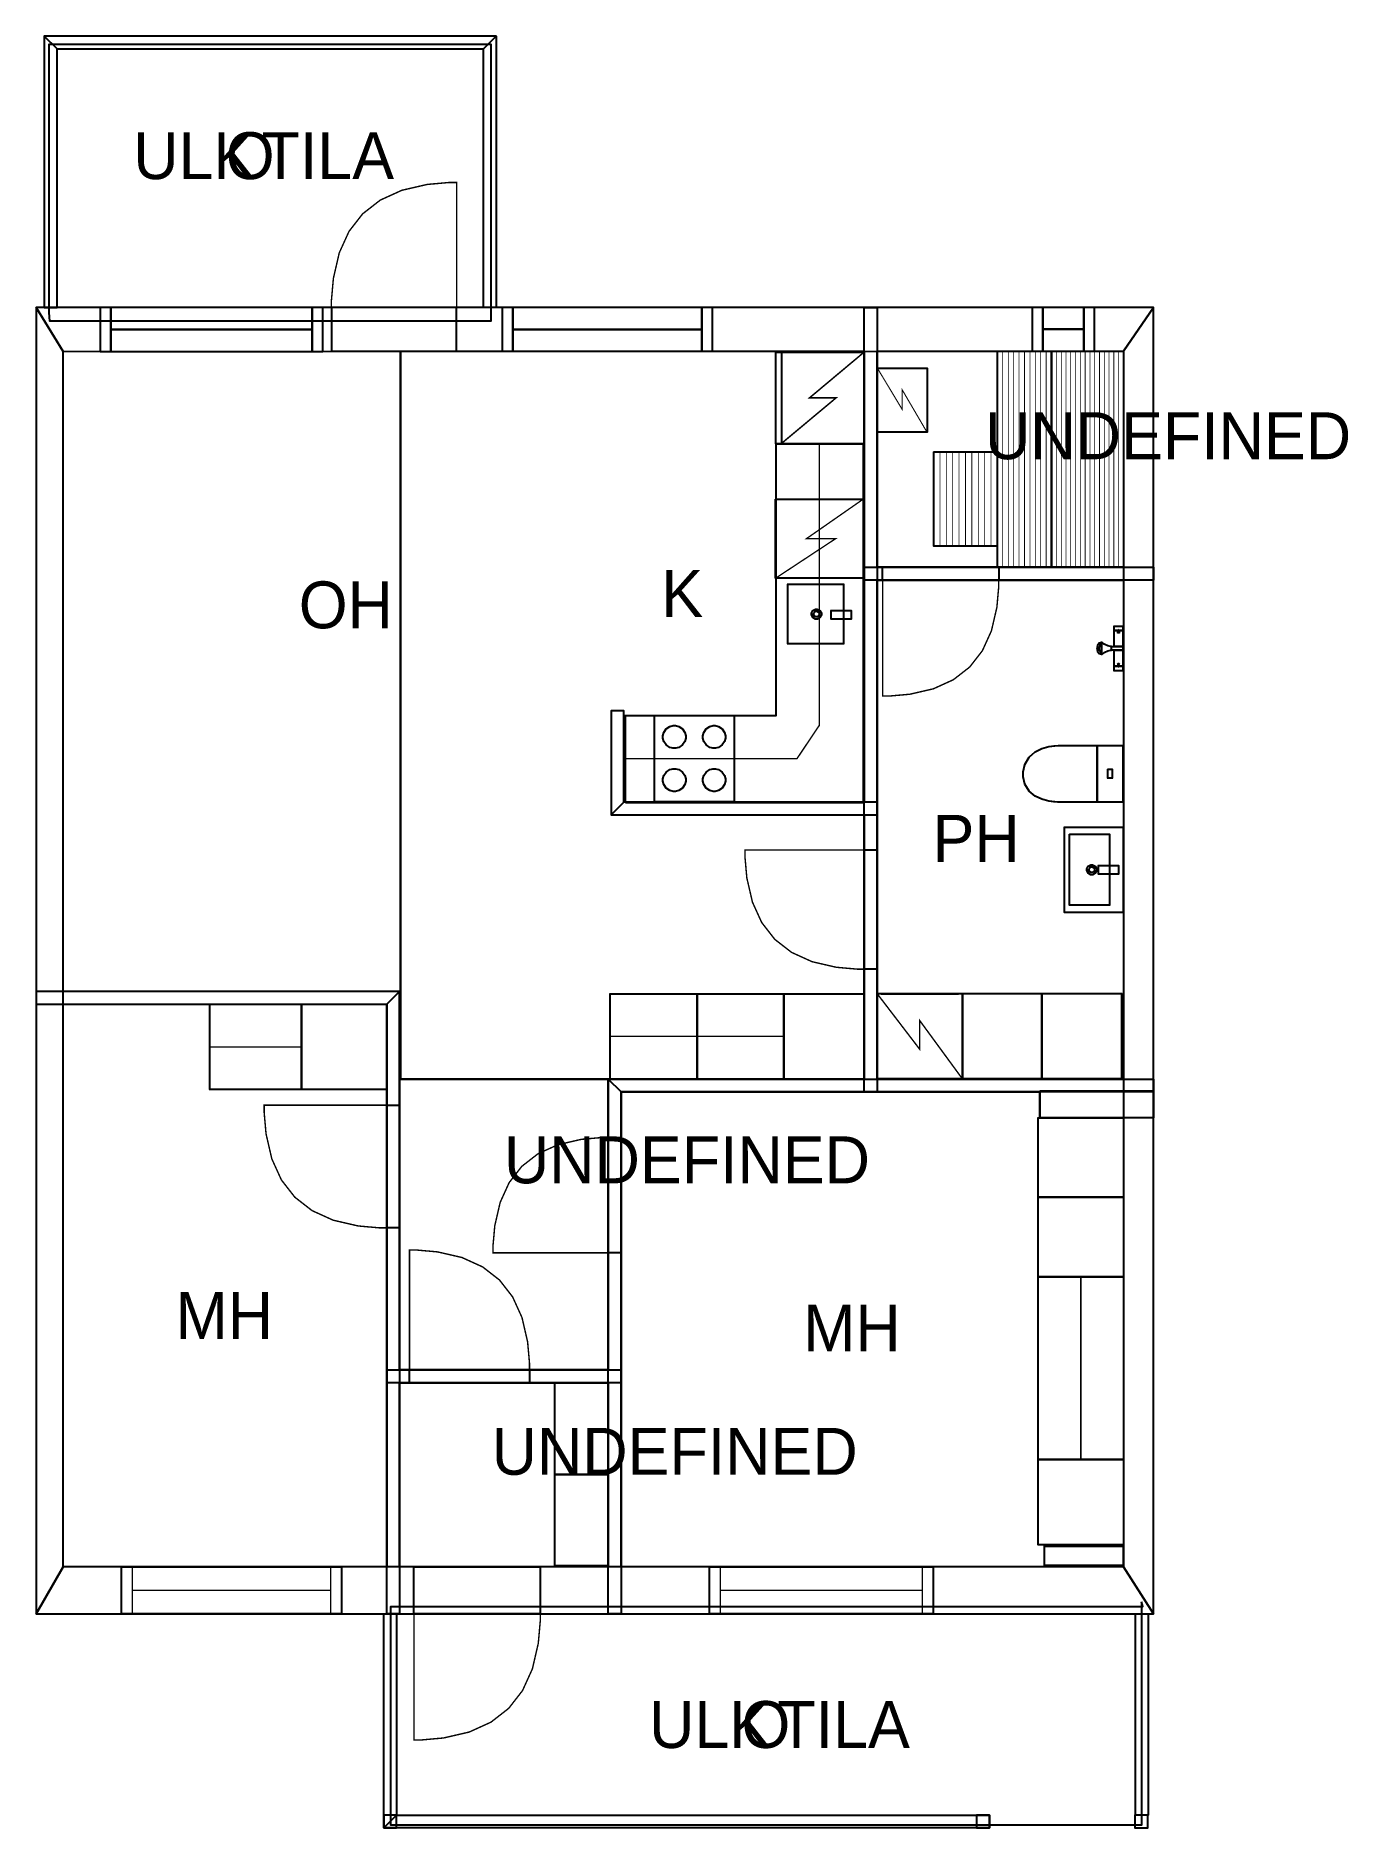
# Model space of a CAD drawing. Extents: x 1 to 10.6, y 0 to 13.1.
import ezdxf

# ---------------------------------------------------------------- set-up
doc = ezdxf.new("R2010")
doc.units = 0
doc.layers.get('0').update_dxf_attribs({"linetype": 'CONTINUOUS'})

msp = doc.modelspace()

# ---------------------------------------------------------------- linework, layer by layer
at = {"color": 0}
for points, const_width in [([(1.16477, 11.1445), (1.16477, 13.0404), (1.07102, 13.1341), (1.07102, 11.1445), (1.16477, 11.1445)], 0.00208), ([(4.38157, 13.1341), (4.38157, 11.1453), (4.28782, 11.1453), (4.28782, 13.0404), (4.38157, 13.1341)], 0.00208), ([(1.16477, 13.0404), (4.28782, 13.0404), (4.38157, 13.1341), (1.07102, 13.1341), (1.16477, 13.0404)], 0.00208), ([(1.10688, 11.108), (1.10688, 13.0763), (4.34179, 13.0763), (4.34179, 11.0448), (1.1123, 11.0448), (1.10688, 11.108)], 0.00208), ([(3.17449, 11.145), (3.17443, 11.1987), (3.18875, 11.3599), (3.23167, 11.5461), (3.30322, 11.7037), (3.40349, 11.8326), (3.53239, 11.9329), (3.68994, 12.0046), (3.87614, 12.0476), (4.03728, 12.062), (4.09104, 12.062), (4.09125, 11.1452), (3.17449, 11.145)], 0.01042), ([(9.19612, 11.1464), (1.01085, 11.1445), (1.20877, 10.824), (8.97737, 10.8259), (9.19612, 11.1464)], 0.00208), ([(1.01085, 11.1445), (1.01085, 1.57297), (1.20877, 1.91672), (1.20877, 10.824), (1.01085, 11.1445)], 0.00208), ([(3.11199, 11.145), (1.47982, 11.1446), (1.47982, 10.8241), (3.11199, 10.8244), (3.11199, 11.145)], 0.01042), ([(3.11199, 11.145), (1.47982, 11.1446), (1.47982, 10.8241), (3.11199, 10.8244), (3.11199, 11.145)], 0.01042), ([(4.09125, 11.1453), (3.17449, 11.145), (3.17449, 10.8245), (4.09136, 10.8248), (4.09125, 11.1453)], 0.01042), ([(4.09125, 11.1453), (3.17449, 11.145), (3.17449, 10.8245), (4.09136, 10.8248), (4.09125, 11.1453)], 0.01042), ([(5.96647, 11.1457), (4.42458, 11.1453), (4.42469, 10.8248), (5.96658, 10.8252), (5.96647, 11.1457)], 0.01042), ([(5.96647, 11.1457), (4.42458, 11.1453), (4.42469, 10.8248), (5.96658, 10.8252), (5.96647, 11.1457)], 0.01042), ([(7.07781, 11.1459), (7.17156, 11.1459), (7.17156, 5.39757), (7.07781, 5.39757), (7.07781, 11.1459)], 0.00208), ([(8.7654, 11.1463), (8.30707, 11.1462), (8.30718, 10.8257), (8.76551, 10.8258), (8.7654, 11.1463)], 0.01042), ([(8.7654, 11.1463), (8.30707, 11.1462), (8.30718, 10.8257), (8.76551, 10.8258), (8.7654, 11.1463)], 0.01042), ([(9.19612, 1.57297), (9.19612, 11.1464), (8.97737, 10.8259), (8.97737, 1.91672), (9.19612, 1.57297)], 0.00208), ([(6.42919, 10.8191), (6.42919, 10.1473), (7.07747, 10.1473), (7.07747, 10.8191), (6.42919, 10.8191)], 0.0112), ([(6.42919, 10.8191), (6.42919, 10.1473), (6.47239, 10.1473), (6.47239, 10.8191), (6.42919, 10.8191)], 0.0112), ([(8.05333, 10.8257), (8.05333, 9.2411), (8.45019, 9.2411), (8.45019, 10.8257), (8.05333, 10.8257)], 0.01042), ([(8.45085, 10.8258), (8.45085, 9.24121), (8.97667, 9.24121), (8.97667, 10.8258), (8.45085, 10.8258)], 0.01042), ([(7.17356, 10.702), (7.17356, 10.2309), (7.53814, 10.2309), (7.53814, 10.702), (7.17356, 10.702)], 0.00785), ([(5.32215, 7.84), (6.5855, 7.84), (6.74946, 8.08458), (6.74946, 10.1472), (7.07747, 10.1473), (7.07747, 7.52175), (5.31646, 7.52072), (5.32215, 7.84)], 0.01042), ([(5.3285, 7.53088), (5.3285, 8.15657), (6.43164, 8.15657), (6.43164, 10.1473), (7.07081, 10.1473), (7.07081, 7.5165), (5.33317, 7.5165), (5.3285, 7.53088)], 0.01042), ([(7.58649, 10.087), (7.58649, 9.39714), (8.05274, 9.39714), (8.05274, 10.087), (7.58649, 10.087)], 0.01042), ([(6.42888, 9.74089), (6.42888, 9.162), (7.06993, 9.162), (7.06993, 9.74089), (6.42888, 9.74089)], 0.00965), ([(7.07781, 9.24203), (9.19612, 9.24203), (9.19612, 9.14828), (7.07781, 9.14828), (7.07781, 9.24203)], 0.00208), ([(7.21272, 9.24203), (8.06293, 9.24203), (8.06293, 9.14828), (7.21272, 9.14828), (7.21272, 9.24203)], 0.01042), ([(7.21272, 9.24203), (8.06293, 9.24203), (8.06293, 9.14828), (7.21272, 9.14828), (7.21272, 9.24203)], 0.01042), ([(6.51704, 9.11811), (6.51704, 8.67979), (6.92671, 8.67979), (6.92671, 9.11811), (6.51704, 9.11811)], 0.01042), ([(8.06293, 9.14828), (8.06293, 9.09847), (8.04964, 8.94906), (8.00976, 8.77636), (7.94336, 8.63026), (7.85037, 8.51074), (7.73085, 8.41775), (7.58475, 8.35135), (7.41206, 8.31147), (7.26264, 8.29818), (7.21283, 8.29818), (7.21283, 9.14828), (8.06293, 9.14828)], 0.01042), ([(6.72711, 8.86253), (6.72065, 8.86253), (6.70128, 8.87321), (6.69065, 8.89258), (6.69065, 8.89899), (6.69065, 8.90543), (6.70128, 8.92481), (6.72065, 8.93544), (6.72711, 8.93544), (6.73351, 8.93544), (6.75288, 8.92481), (6.76357, 8.90543), (6.76357, 8.89899), (6.76357, 8.89258), (6.75288, 8.87321), (6.73351, 8.86253), (6.72711, 8.86253)], 0.00833), ([(6.72711, 8.87815), (6.72342, 8.87815), (6.71235, 8.88428), (6.70628, 8.89535), (6.70628, 8.89899), (6.70628, 8.90267), (6.71235, 8.91374), (6.72342, 8.91982), (6.72711, 8.91982), (6.73074, 8.91982), (6.74181, 8.91374), (6.74794, 8.90267), (6.74794, 8.89899), (6.74794, 8.89535), (6.74181, 8.88428), (6.73074, 8.87815), (6.72711, 8.87815)], 0.00833), ([(6.83524, 8.92524), (6.83524, 8.86274), (6.98107, 8.86274), (6.98107, 8.92524), (6.83524, 8.92524)], 0.01042), ([(8.90858, 8.81147), (8.90858, 8.77815), (8.97211, 8.77815), (8.97211, 8.81147), (8.90858, 8.81147)], 0.01042), ([(8.90858, 8.77815), (8.90858, 8.66151), (8.97211, 8.66151), (8.97211, 8.77815), (8.90858, 8.77815)], 0.01042), ([(8.93983, 8.77815), (8.94103, 8.77496), (8.94488, 8.76531), (8.94607, 8.76253), (8.94607, 8.76253), (8.94461, 8.76253), (8.94032, 8.76253), (8.93604, 8.76253), (8.93463, 8.76253), (8.93463, 8.76253), (8.93528, 8.76492), (8.93864, 8.7749), (8.93983, 8.77815)], 0.01042), ([(8.97211, 8.66151), (8.97211, 8.63336), (8.88878, 8.63336), (8.88878, 8.6404), (8.88878, 8.65625), (8.88878, 8.66151), (8.90961, 8.66151), (8.95649, 8.66151), (8.97211, 8.66151)], 0.01042), ([(8.90858, 8.63336), (8.90858, 8.51671), (8.97211, 8.51671), (8.97211, 8.63336), (8.90858, 8.63336)], 0.01042), ([(8.93983, 8.51774), (8.94103, 8.521), (8.94488, 8.53065), (8.94607, 8.53336), (8.94607, 8.53336), (8.94461, 8.53336), (8.94032, 8.53336), (8.93604, 8.53336), (8.93463, 8.53336), (8.93463, 8.53336), (8.93528, 8.53103), (8.93864, 8.52106), (8.93983, 8.51774)], 0.01042), ([(8.90858, 8.51774), (8.90858, 8.48232), (8.97211, 8.48232), (8.97211, 8.51774), (8.90858, 8.51774)], 0.01042), ([(5.22271, 8.1906), (5.22271, 7.42703), (5.31646, 7.52078), (5.31646, 8.1906), (5.22271, 8.1906)], 0.00208), ([(5.54081, 8.15668), (6.12414, 8.15668), (6.12414, 7.52251), (5.54081, 7.52251), (5.54081, 8.15668)], 0.01042), ([(5.60331, 7.99854), (5.60331, 8.00667), (5.60981, 8.03103), (5.62771, 8.05751), (5.65419, 8.07536), (5.6785, 8.08188), (5.68664, 8.08188), (5.69472, 8.08188), (5.71903, 8.07536), (5.74556, 8.05751), (5.7634, 8.03103), (5.76997, 8.00667), (5.76997, 7.99854), (5.76997, 7.99046), (5.7634, 7.96615), (5.74556, 7.93961), (5.71903, 7.92176), (5.69472, 7.91521), (5.68664, 7.91521), (5.6785, 7.91521), (5.65419, 7.92176), (5.62771, 7.93961), (5.60981, 7.96615), (5.60331, 7.99046), (5.60331, 7.99854)], 0.01042), ([(5.89497, 7.99854), (5.89497, 8.00667), (5.90147, 8.03103), (5.91938, 8.05751), (5.94586, 8.07536), (5.97017, 8.08188), (5.97831, 8.08188), (5.98639, 8.08188), (6.01069, 8.07536), (6.03722, 8.05751), (6.05507, 8.03103), (6.06164, 8.00667), (6.06164, 7.99854), (6.06164, 7.99046), (6.05507, 7.96615), (6.03722, 7.93961), (6.01069, 7.92176), (5.98639, 7.91521), (5.97831, 7.91521), (5.97017, 7.91521), (5.94586, 7.92176), (5.91938, 7.93961), (5.90147, 7.96615), (5.89497, 7.99046), (5.89497, 7.99854)], 0.01042), ([(8.51654, 7.52018), (8.51654, 7.52018), (8.50478, 7.52012), (8.47379, 7.52175), (8.42996, 7.52789), (8.37972, 7.54129), (8.32949, 7.56483), (8.28564, 7.60129), (8.25467, 7.65349), (8.24294, 7.70654), (8.24294, 7.72418), (8.24294, 7.74251), (8.25467, 7.79736), (8.28564, 7.8514), (8.32949, 7.88921), (8.37972, 7.91368), (8.42996, 7.92768), (8.47379, 7.93408), (8.50478, 7.93582), (8.51654, 7.93571), (8.51654, 7.93571), (8.78483, 7.93674), (8.78483, 7.52018), (8.51654, 7.52018)], 0.01042), ([(8.78483, 7.93668), (8.78483, 7.52018), (8.97211, 7.52018), (8.97211, 7.93668), (8.78483, 7.93668)], 0.01042), ([(5.60331, 7.68235), (5.60331, 7.69049), (5.60981, 7.71485), (5.62771, 7.74132), (5.65419, 7.75917), (5.6785, 7.76568), (5.68664, 7.76568), (5.69472, 7.76568), (5.71903, 7.75917), (5.74556, 7.74132), (5.7634, 7.71485), (5.76997, 7.69049), (5.76997, 7.68235), (5.76997, 7.67426), (5.7634, 7.64996), (5.74556, 7.62343), (5.71903, 7.60558), (5.69472, 7.59901), (5.68664, 7.59901), (5.6785, 7.59901), (5.65419, 7.60558), (5.62771, 7.62343), (5.60981, 7.64996), (5.60331, 7.67426), (5.60331, 7.68235)], 0.01042), ([(5.89497, 7.68235), (5.89497, 7.69049), (5.90147, 7.71485), (5.91938, 7.74132), (5.94586, 7.75917), (5.97017, 7.76568), (5.97831, 7.76568), (5.98639, 7.76568), (6.01069, 7.75917), (6.03722, 7.74132), (6.05507, 7.71485), (6.06164, 7.69049), (6.06164, 7.68235), (6.06164, 7.67426), (6.05507, 7.64996), (6.03722, 7.62343), (6.01069, 7.60558), (5.98639, 7.59901), (5.97831, 7.59901), (5.97017, 7.59901), (5.94586, 7.60558), (5.91938, 7.62343), (5.90147, 7.64996), (5.89497, 7.67426), (5.89497, 7.68235)], 0.01042), ([(8.86274, 7.76156), (8.86274, 7.69532), (8.89426, 7.69532), (8.89426, 7.76156), (8.86274, 7.76156)], 0.01042), ([(5.22271, 7.42703), (7.17156, 7.42703), (7.17156, 7.52078), (5.31646, 7.52078), (5.22271, 7.42703)], 0.00208), ([(8.54465, 7.33757), (8.54465, 6.71257), (8.97586, 6.71257), (8.97586, 7.33757), (8.54465, 7.33757)], 0.01042), ([(8.58274, 7.28549), (8.58274, 6.76465), (8.87483, 6.76465), (8.87483, 7.28549), (8.58274, 7.28549)], 0.01042), ([(7.07781, 6.29665), (7.02658, 6.29665), (6.87299, 6.31033), (6.69553, 6.35129), (6.54536, 6.41954), (6.42247, 6.51508), (6.32688, 6.63797), (6.25863, 6.78814), (6.21767, 6.9656), (6.20404, 7.11919), (6.20404, 7.17036), (7.07781, 7.17036), (7.07781, 6.29665)], 0.01042), ([(7.07781, 7.17036), (7.17156, 7.17036), (7.17156, 6.29665), (7.07781, 6.29665), (7.07781, 7.17036)], 0.01042), ([(7.07781, 7.17036), (7.17156, 7.17036), (7.17156, 6.29665), (7.07781, 6.29665), (7.07781, 7.17036)], 0.01042), ([(8.74447, 6.98861), (8.73801, 6.98861), (8.71864, 6.99929), (8.70801, 7.01867), (8.70801, 7.02507), (8.70801, 7.03153), (8.71864, 7.05089), (8.73801, 7.06153), (8.74447, 7.06153), (8.75087, 7.06153), (8.77024, 7.05089), (8.78093, 7.03153), (8.78093, 7.02507), (8.78093, 7.01867), (8.77024, 6.99929), (8.75087, 6.98861), (8.74447, 6.98861)], 0.00833), ([(8.74447, 7.00424), (8.74078, 7.00424), (8.72971, 7.01036), (8.72364, 7.02143), (8.72364, 7.02507), (8.72364, 7.02875), (8.72971, 7.03982), (8.74078, 7.0459), (8.74447, 7.0459), (8.7481, 7.0459), (8.75917, 7.03982), (8.76531, 7.02875), (8.76531, 7.02507), (8.76531, 7.02143), (8.75917, 7.01036), (8.7481, 7.00424), (8.74447, 7.00424)], 0.00833), ([(8.79411, 7.05632), (8.79411, 6.99382), (8.93994, 6.99382), (8.93994, 7.05632), (8.79411, 7.05632)], 0.01042), ([(1.01085, 6.03976), (3.58051, 6.03976), (3.67426, 6.13351), (1.01085, 6.13351), (1.01085, 6.03976)], 0.00208), ([(2.28342, 6.03907), (2.95551, 6.03907), (2.95551, 5.41407), (2.28342, 5.41407), (2.28342, 6.03907)], 0.01042), ([(2.95557, 6.03907), (3.58057, 6.03907), (3.58057, 5.41407), (2.95557, 5.41407), (2.95557, 6.03907)], 0.01042), ([(3.67426, 6.13351), (3.67426, 1.57297), (3.58051, 1.57297), (3.58051, 6.03976), (3.67426, 6.13351)], 0.00208), ([(5.21647, 6.11638), (5.85281, 6.11638), (5.85281, 5.49138), (5.21647, 5.49138), (5.21647, 6.11638)], 0.01042), ([(5.85286, 6.11638), (6.48921, 6.11638), (6.48921, 5.49138), (5.85286, 5.49138), (5.85286, 6.11638)], 0.01042), ([(6.48921, 6.11638), (7.07785, 6.11638), (7.07785, 5.49138), (6.48921, 5.49138), (6.48921, 6.11638)], 0.01042), ([(7.1716, 6.118), (7.7966, 6.118), (7.7966, 5.493), (7.1716, 5.493), (7.1716, 6.118)], 0.01042), ([(7.7966, 6.118), (8.37983, 6.118), (8.37983, 5.493), (7.7966, 5.493), (7.7966, 6.118)], 0.01042), ([(8.37989, 6.118), (8.96311, 6.118), (8.96311, 5.493), (8.37989, 5.493), (8.37989, 6.118)], 0.01042), ([(5.20258, 5.49132), (9.19612, 5.49132), (9.19612, 5.39757), (5.29633, 5.39757), (5.20258, 5.49132)], 0.00208), ([(5.20258, 1.57297), (5.20258, 5.49132), (5.29633, 5.39757), (5.29633, 1.57297), (5.20258, 1.57297)], 0.00208), ([(8.36404, 5.40528), (9.19612, 5.40528), (9.19612, 5.20811), (8.36404, 5.20811), (8.36404, 5.40528)], 0.00208), ([(3.58051, 4.4005), (3.52778, 4.4005), (3.36974, 4.41456), (3.18713, 4.45671), (3.03261, 4.52696), (2.90619, 4.62528), (2.80789, 4.75174), (2.73762, 4.90625), (2.69547, 5.08886), (2.68147, 5.2469), (2.68147, 5.29953), (3.58051, 5.29953), (3.58051, 4.4005)], 0.01042), ([(3.58051, 5.29953), (3.67426, 5.29953), (3.67426, 4.4005), (3.58051, 4.4005), (3.58051, 5.29953)], 0.01042), ([(3.58051, 5.29953), (3.67426, 5.29953), (3.67426, 4.4005), (3.58051, 4.4005), (3.58051, 5.29953)], 0.01042), ([(8.35232, 5.20806), (8.35232, 4.62494), (8.97732, 4.62494), (8.97732, 5.20806), (8.35232, 5.20806)], 0.01042), ([(5.20258, 5.06244), (5.15306, 5.06244), (5.00461, 5.04926), (4.83301, 5.00971), (4.68782, 4.94368), (4.56907, 4.85129), (4.47667, 4.73253), (4.41069, 4.58735), (4.3711, 4.41581), (4.35792, 4.26731), (4.35792, 4.21778), (5.20258, 4.21778), (5.20258, 5.06244)], 0.01042), ([(5.20258, 5.06244), (5.29633, 5.06244), (5.29633, 4.21778), (5.20258, 4.21778), (5.20258, 5.06244)], 0.01042), ([(5.20258, 5.06244), (5.29633, 5.06244), (5.29633, 4.21778), (5.20258, 4.21778), (5.20258, 5.06244)], 0.01042), ([(8.35232, 4.62494), (8.35232, 4.04183), (8.97732, 4.04183), (8.97732, 4.62494), (8.35232, 4.62494)], 0.01042), ([(4.62543, 3.35894), (4.62543, 3.41049), (4.61165, 3.56506), (4.57042, 3.74365), (4.50174, 3.89475), (4.4056, 4.01839), (4.2819, 4.11458), (4.13081, 4.18326), (3.95221, 4.22444), (3.79764, 4.23817), (3.74615, 4.23817), (3.74615, 3.35894), (4.62543, 3.35894)], 0.01042), ([(8.35232, 4.04183), (8.35232, 2.70318), (8.97732, 2.70318), (8.97732, 4.04183), (8.35232, 4.04183)], 0.01042), ([(3.58051, 3.35894), (5.29633, 3.35894), (5.29633, 3.26519), (3.58051, 3.26519), (3.58051, 3.35894)], 0.00208), ([(3.74615, 3.35894), (4.62543, 3.35894), (4.62543, 3.26519), (3.74615, 3.26519), (3.74615, 3.35894)], 0.01042), ([(3.74615, 3.35894), (4.62543, 3.35894), (4.62543, 3.26519), (3.74615, 3.26519), (3.74615, 3.35894)], 0.01042), ([(4.81185, 3.26514), (4.81185, 2.59392), (5.20053, 2.59392), (5.20053, 3.26514), (4.81185, 3.26514)], 0.01042), ([(8.35232, 2.70313), (8.35232, 2.07813), (8.97732, 2.07813), (8.97732, 2.70313), (8.35232, 2.70313)], 0.01042), ([(4.81185, 2.59386), (4.81185, 1.92264), (5.20053, 1.92264), (5.20053, 2.59386), (4.81185, 2.59386)], 0.01042), ([(8.39725, 2.06896), (8.39725, 1.92632), (8.97646, 1.92632), (8.97646, 2.06896), (8.39725, 2.06896)], 0.01427), ([(1.01085, 1.57297), (9.19612, 1.57297), (8.97737, 1.91672), (1.20877, 1.91672), (1.01085, 1.57297)], 0.00208), ([(1.63699, 1.91672), (3.24783, 1.91672), (3.24783, 1.57297), (1.63699, 1.57297), (1.63699, 1.91672)], 0.01042), ([(1.63699, 1.91672), (3.24783, 1.91672), (3.24783, 1.57297), (1.63699, 1.57297), (1.63699, 1.91672)], 0.01042), ([(3.77897, 1.91672), (4.70437, 1.91672), (4.70437, 1.57297), (3.77897, 1.57297), (3.77897, 1.91672)], 0.01042), ([(3.77897, 1.91672), (4.70437, 1.91672), (4.70437, 1.57297), (3.77897, 1.57297), (3.77897, 1.91672)], 0.01042), ([(5.94476, 1.91672), (7.58231, 1.91672), (7.58231, 1.57297), (5.94476, 1.57297), (5.94476, 1.91672)], 0.01042), ([(5.94476, 1.91672), (7.58231, 1.91672), (7.58231, 1.57297), (5.94476, 1.57297), (5.94476, 1.91672)], 0.01042), ([(9.10824, 1.65989), (9.10824, 0.02425), (3.6104, 0.02425), (3.6104, 1.62651), (9.11876, 1.62651), (9.10824, 1.65989)], 0.00208), ([(4.70437, 1.57297), (4.70437, 1.51878), (4.68989, 1.35612), (4.64649, 1.16813), (4.57422, 1.00912), (4.47299, 0.87896), (4.34283, 0.77772), (4.18381, 0.70546), (3.99582, 0.66206), (3.83317, 0.64757), (3.77897, 0.64757), (3.77897, 1.57297), (4.70437, 1.57297)], 0.01042), ([(3.65093, 1.57297), (3.65093, 0.09744), (3.55718, 0.00369), (3.55718, 1.57297), (3.65093, 1.57297)], 0.00208), ([(9.065, 1.57297), (9.15875, 1.57297), (9.15875, 0.09744), (9.065, 0.09744), (9.065, 1.57297)], 0.00208), ([(3.65093, 0.09744), (7.99511, 0.09744), (7.99511, 0.00369), (3.55718, 0.00369), (3.65093, 0.09744)], 0.00208)]:
    msp.add_lwpolyline(points, close=True, dxfattribs=dict(at, const_width=const_width))
at = {"color": 7}
for points in [[(1.16477, 11.1445), (1.16477, 13.0404), (1.07102, 13.1341), (1.07102, 11.1445), (1.16477, 11.1445)], [(1.16477, 13.0404), (4.28782, 13.0404), (4.38157, 13.1341), (1.07102, 13.1341), (1.16477, 13.0404)], [(1.10688, 11.108), (1.10688, 13.0763), (4.34179, 13.0763), (4.34179, 11.0448), (1.1123, 11.0448), (1.10688, 11.108)], [(4.38157, 13.1341), (4.38157, 11.1453), (4.28782, 11.1453), (4.28782, 13.0404), (4.38157, 13.1341)], [(3.11199, 11.145), (1.47982, 11.1446), (1.47982, 10.8241), (3.11199, 10.8244), (3.11199, 11.145)], [(3.11199, 11.145), (1.47982, 11.1446), (1.47982, 10.8241), (3.11199, 10.8244), (3.11199, 11.145)], [(1.55789, 11.1446), (1.55794, 10.8241)], [(3.03381, 11.145), (3.0339, 10.8245)], [(4.09125, 11.1453), (3.17449, 11.145), (3.17449, 10.8245), (4.09136, 10.8248), (4.09125, 11.1453)], [(4.09125, 11.1453), (3.17449, 11.145), (3.17449, 10.8245), (4.09136, 10.8248), (4.09125, 11.1453)], [(5.96647, 11.1457), (4.42458, 11.1453), (4.42469, 10.8248), (5.96658, 10.8252), (5.96647, 11.1457)], [(5.96647, 11.1457), (4.42458, 11.1453), (4.42469, 10.8248), (5.96658, 10.8252), (5.96647, 11.1457)], [(4.50271, 11.1453), (4.50282, 10.8248)], [(5.88835, 11.1457), (5.88846, 10.8251)], [(8.7654, 11.1463), (8.30707, 11.1462), (8.30718, 10.8257), (8.76551, 10.8258), (8.7654, 11.1463)], [(8.7654, 11.1463), (8.30707, 11.1462), (8.30718, 10.8257), (8.76551, 10.8258), (8.7654, 11.1463)], [(8.38519, 11.1462), (8.38525, 10.8257)], [(8.68733, 11.1463), (8.68739, 10.8258)], [(3.03386, 10.9847), (1.55794, 10.9844)], [(5.8884, 10.9854), (4.50276, 10.9851)], [(8.68739, 10.9861), (8.38525, 10.986)], [(3.6805, 5.49132), (3.67426, 5.49132), (3.67426, 6.13351), (1.20877, 6.13351), (1.20877, 10.824), (3.6805, 10.8259), (3.6805, 5.49132)], [(7.07781, 7.52078), (5.31646, 7.52078), (5.31646, 8.1906), (5.22271, 8.1906), (5.22271, 7.42703), (7.07781, 7.42703), (7.07781, 5.49132), (3.6805, 5.49132), (3.6805, 10.8259), (7.07781, 10.8259), (7.07781, 7.52078)], [(6.42919, 10.8191), (7.07747, 10.8191), (7.07747, 10.1473), (6.42919, 10.1473), (6.42919, 10.8191)], [(6.42919, 10.8191), (6.47239, 10.8191), (6.47239, 10.1473), (6.42919, 10.1473), (6.42919, 10.8191)], [(7.17156, 10.8259), (8.97737, 10.8259), (8.97737, 9.24203), (7.17156, 9.24203), (7.17156, 10.8259)], [(8.05333, 10.8257), (8.45019, 10.8257), (8.45019, 9.2411), (8.05333, 9.2411), (8.05333, 10.8257)], [(8.45085, 10.8258), (8.97667, 10.8258), (8.97667, 9.24121), (8.45085, 9.24121), (8.45085, 10.8258)], [(7.17356, 10.702), (7.53814, 10.702), (7.53814, 10.2309), (7.17356, 10.2309), (7.17356, 10.702)], [(5.3285, 7.53088), (5.3285, 8.15657), (6.43164, 8.15657), (6.43164, 10.1473), (7.07081, 10.1473), (7.07081, 7.5165), (5.33317, 7.5165), (5.3285, 7.53088)], [(7.58649, 10.087), (8.05274, 10.087), (8.05274, 9.39714), (7.58649, 9.39714), (7.58649, 10.087)], [(6.42888, 9.74089), (7.06993, 9.74089), (7.06993, 9.162), (6.42888, 9.162), (6.42888, 9.74089)], [(7.21272, 9.24203), (8.06293, 9.24203), (8.06293, 9.14828), (7.21272, 9.14828), (7.21272, 9.24203)], [(7.21272, 9.24203), (8.06293, 9.24203), (8.06293, 9.14828), (7.21272, 9.14828), (7.21272, 9.24203)], [(6.51704, 9.11811), (6.92671, 9.11811), (6.92671, 8.67979), (6.51704, 8.67979), (6.51704, 9.11811)], [(7.17156, 9.14828), (8.97737, 9.14828), (8.97737, 5.49132), (7.17156, 5.49132), (7.17156, 9.14828)], [(6.72711, 8.86253), (6.72065, 8.86253), (6.70128, 8.87321), (6.69065, 8.89258), (6.69065, 8.89899), (6.69065, 8.90543), (6.70128, 8.92481), (6.72065, 8.93544), (6.72711, 8.93544), (6.73351, 8.93544), (6.75288, 8.92481), (6.76357, 8.90543), (6.76357, 8.89899), (6.76357, 8.89258), (6.75288, 8.87321), (6.73351, 8.86253), (6.72711, 8.86253)], [(6.72711, 8.87815), (6.72342, 8.87815), (6.71235, 8.88428), (6.70628, 8.89535), (6.70628, 8.89899), (6.70628, 8.90267), (6.71235, 8.91374), (6.72342, 8.91982), (6.72711, 8.91982), (6.73074, 8.91982), (6.74181, 8.91374), (6.74794, 8.90267), (6.74794, 8.89899), (6.74794, 8.89535), (6.74181, 8.88428), (6.73074, 8.87815), (6.72711, 8.87815)], [(6.83524, 8.92524), (6.98107, 8.92524), (6.98107, 8.86274), (6.83524, 8.86274), (6.83524, 8.92524)], [(8.90858, 8.81147), (8.97211, 8.81147), (8.97211, 8.77815), (8.90858, 8.77815), (8.90858, 8.81147)], [(8.88878, 8.66151), (8.88243, 8.66151), (8.8635, 8.66515), (8.8411, 8.67507), (8.83669, 8.67817), (8.83513, 8.67925), (8.82053, 8.6894), (8.81901, 8.68961), (8.81614, 8.69015), (8.79958, 8.68599), (8.78674, 8.66932), (8.78569, 8.66357), (8.78543, 8.66228), (8.78461, 8.65076), (8.78461, 8.64692), (8.78461, 8.64794), (8.78461, 8.64382), (8.78543, 8.6326), (8.78569, 8.63129), (8.78674, 8.6256), (8.79958, 8.60889), (8.81614, 8.60476), (8.81901, 8.60525), (8.82053, 8.60553), (8.83513, 8.61567), (8.83669, 8.61669), (8.8411, 8.61985), (8.8635, 8.62972), (8.88243, 8.63336), (8.88878, 8.63336)], [(8.81799, 8.68961), (8.81743, 8.6894), (8.80724, 8.67751), (8.79818, 8.65381), (8.79818, 8.64589), (8.79839, 8.63965), (8.80767, 8.61697), (8.81743, 8.60579), (8.81799, 8.60525)], [(8.90858, 8.77815), (8.97211, 8.77815), (8.97211, 8.66151), (8.90858, 8.66151), (8.90858, 8.77815)], [(8.93983, 8.77815), (8.94103, 8.77496), (8.94488, 8.76531), (8.94607, 8.76253), (8.94607, 8.76253), (8.94461, 8.76253), (8.94032, 8.76253), (8.93604, 8.76253), (8.93463, 8.76253), (8.93463, 8.76253), (8.93528, 8.76492), (8.93864, 8.7749), (8.93983, 8.77815)], [(8.97211, 8.66151), (8.97211, 8.63336), (8.88878, 8.63336), (8.88878, 8.6404), (8.88878, 8.65625), (8.88878, 8.66151), (8.90961, 8.66151), (8.95649, 8.66151), (8.97211, 8.66151)], [(8.90858, 8.63336), (8.97211, 8.63336), (8.97211, 8.51671), (8.90858, 8.51671), (8.90858, 8.63336)], [(8.90858, 8.51774), (8.97211, 8.51774), (8.97211, 8.48232), (8.90858, 8.48232), (8.90858, 8.51774)], [(8.93983, 8.51774), (8.94103, 8.521), (8.94488, 8.53065), (8.94607, 8.53336), (8.94607, 8.53336), (8.94461, 8.53336), (8.94032, 8.53336), (8.93604, 8.53336), (8.93463, 8.53336), (8.93463, 8.53336), (8.93528, 8.53103), (8.93864, 8.52106), (8.93983, 8.51774)], [(5.54081, 8.15668), (6.12414, 8.15668), (6.12414, 7.52251), (5.54081, 7.52251), (5.54081, 8.15668)], [(5.60331, 7.99854), (5.60331, 8.00667), (5.60981, 8.03103), (5.62771, 8.05751), (5.65419, 8.07536), (5.6785, 8.08188), (5.68664, 8.08188), (5.69472, 8.08188), (5.71903, 8.07536), (5.74556, 8.05751), (5.7634, 8.03103), (5.76997, 8.00667), (5.76997, 7.99854), (5.76997, 7.99046), (5.7634, 7.96615), (5.74556, 7.93961), (5.71903, 7.92176), (5.69472, 7.91521), (5.68664, 7.91521), (5.6785, 7.91521), (5.65419, 7.92176), (5.62771, 7.93961), (5.60981, 7.96615), (5.60331, 7.99046), (5.60331, 7.99854)], [(5.89497, 7.99854), (5.89497, 8.00667), (5.90147, 8.03103), (5.91938, 8.05751), (5.94586, 8.07536), (5.97017, 8.08188), (5.97831, 8.08188), (5.98639, 8.08188), (6.01069, 8.07536), (6.03722, 8.05751), (6.05507, 8.03103), (6.06164, 8.00667), (6.06164, 7.99854), (6.06164, 7.99046), (6.05507, 7.96615), (6.03722, 7.93961), (6.01069, 7.92176), (5.98639, 7.91521), (5.97831, 7.91521), (5.97017, 7.91521), (5.94586, 7.92176), (5.91938, 7.93961), (5.90147, 7.96615), (5.89497, 7.99046), (5.89497, 7.99854)], [(8.51654, 7.52018), (8.51654, 7.52018), (8.50478, 7.52012), (8.47379, 7.52175), (8.42996, 7.52789), (8.37972, 7.54129), (8.32949, 7.56483), (8.28564, 7.60129), (8.25467, 7.65349), (8.24294, 7.70654), (8.24294, 7.72418), (8.24294, 7.74251), (8.25467, 7.79736), (8.28564, 7.8514), (8.32949, 7.88921), (8.37972, 7.91368), (8.42996, 7.92768), (8.47379, 7.93408), (8.50478, 7.93582), (8.51654, 7.93571), (8.51654, 7.93571), (8.78483, 7.93674), (8.78483, 7.52018), (8.51654, 7.52018)], [(8.78483, 7.93668), (8.97211, 7.93668), (8.97211, 7.52018), (8.78483, 7.52018), (8.78483, 7.93668)], [(5.60331, 7.68235), (5.60331, 7.69049), (5.60981, 7.71485), (5.62771, 7.74132), (5.65419, 7.75917), (5.6785, 7.76568), (5.68664, 7.76568), (5.69472, 7.76568), (5.71903, 7.75917), (5.74556, 7.74132), (5.7634, 7.71485), (5.76997, 7.69049), (5.76997, 7.68235), (5.76997, 7.67426), (5.7634, 7.64996), (5.74556, 7.62343), (5.71903, 7.60558), (5.69472, 7.59901), (5.68664, 7.59901), (5.6785, 7.59901), (5.65419, 7.60558), (5.62771, 7.62343), (5.60981, 7.64996), (5.60331, 7.67426), (5.60331, 7.68235)], [(5.89497, 7.68235), (5.89497, 7.69049), (5.90147, 7.71485), (5.91938, 7.74132), (5.94586, 7.75917), (5.97017, 7.76568), (5.97831, 7.76568), (5.98639, 7.76568), (6.01069, 7.75917), (6.03722, 7.74132), (6.05507, 7.71485), (6.06164, 7.69049), (6.06164, 7.68235), (6.06164, 7.67426), (6.05507, 7.64996), (6.03722, 7.62343), (6.01069, 7.60558), (5.98639, 7.59901), (5.97831, 7.59901), (5.97017, 7.59901), (5.94586, 7.60558), (5.91938, 7.62343), (5.90147, 7.64996), (5.89497, 7.67426), (5.89497, 7.68235)], [(8.86274, 7.76156), (8.89426, 7.76156), (8.89426, 7.69532), (8.86274, 7.69532), (8.86274, 7.76156)], [(8.54465, 7.33757), (8.97586, 7.33757), (8.97586, 6.71257), (8.54465, 6.71257), (8.54465, 7.33757)], [(8.58274, 7.28549), (8.87483, 7.28549), (8.87483, 6.76465), (8.58274, 6.76465), (8.58274, 7.28549)], [(7.07781, 7.17036), (7.17156, 7.17036), (7.17156, 6.29665), (7.07781, 6.29665), (7.07781, 7.17036)], [(7.07781, 7.17036), (7.17156, 7.17036), (7.17156, 6.29665), (7.07781, 6.29665), (7.07781, 7.17036)], [(8.74447, 6.98861), (8.73801, 6.98861), (8.71864, 6.99929), (8.70801, 7.01867), (8.70801, 7.02507), (8.70801, 7.03153), (8.71864, 7.05089), (8.73801, 7.06153), (8.74447, 7.06153), (8.75087, 7.06153), (8.77024, 7.05089), (8.78093, 7.03153), (8.78093, 7.02507), (8.78093, 7.01867), (8.77024, 6.99929), (8.75087, 6.98861), (8.74447, 6.98861)], [(8.74447, 7.00424), (8.74078, 7.00424), (8.72971, 7.01036), (8.72364, 7.02143), (8.72364, 7.02507), (8.72364, 7.02875), (8.72971, 7.03982), (8.74078, 7.0459), (8.74447, 7.0459), (8.7481, 7.0459), (8.75917, 7.03982), (8.76531, 7.02875), (8.76531, 7.02507), (8.76531, 7.02143), (8.75917, 7.01036), (8.7481, 7.00424), (8.74447, 7.00424)], [(8.79411, 7.05632), (8.93994, 7.05632), (8.93994, 6.99382), (8.79411, 6.99382), (8.79411, 7.05632)], [(5.21647, 6.11638), (5.85281, 6.11638), (5.85281, 5.49138), (5.21647, 5.49138), (5.21647, 6.11638)], [(5.85286, 6.11638), (6.48921, 6.11638), (6.48921, 5.49138), (5.85286, 5.49138), (5.85286, 6.11638)], [(6.48921, 6.11638), (7.07785, 6.11638), (7.07785, 5.49138), (6.48921, 5.49138), (6.48921, 6.11638)], [(7.1716, 6.118), (7.7966, 6.118), (7.7966, 5.493), (7.1716, 5.493), (7.1716, 6.118)], [(7.7966, 6.118), (8.37983, 6.118), (8.37983, 5.493), (7.7966, 5.493), (7.7966, 6.118)], [(8.37989, 6.118), (8.96311, 6.118), (8.96311, 5.493), (8.37989, 5.493), (8.37989, 6.118)], [(1.20877, 6.03976), (3.58051, 6.03976), (3.58051, 1.91672), (1.20877, 1.91672), (1.20877, 6.03976)], [(2.28342, 6.03907), (2.95551, 6.03907), (2.95551, 5.41407), (2.28342, 5.41407), (2.28342, 6.03907)], [(2.95557, 6.03907), (3.58057, 6.03907), (3.58057, 5.41407), (2.95557, 5.41407), (2.95557, 6.03907)], [(3.67426, 5.49132), (5.20258, 5.49132), (5.20258, 3.35894), (3.67426, 3.35894), (3.67426, 5.49132)], [(8.36404, 5.20811), (8.97737, 5.20811), (8.97737, 1.91672), (5.29633, 1.91672), (5.29633, 5.39757), (8.36404, 5.39757), (8.36404, 5.20811)], [(3.58051, 5.29953), (3.67426, 5.29953), (3.67426, 4.4005), (3.58051, 4.4005), (3.58051, 5.29953)], [(3.58051, 5.29953), (3.67426, 5.29953), (3.67426, 4.4005), (3.58051, 4.4005), (3.58051, 5.29953)], [(8.35232, 5.20806), (8.97732, 5.20806), (8.97732, 4.62494), (8.35232, 4.62494), (8.35232, 5.20806)], [(5.20258, 5.06244), (5.29633, 5.06244), (5.29633, 4.21778), (5.20258, 4.21778), (5.20258, 5.06244)], [(5.20258, 5.06244), (5.29633, 5.06244), (5.29633, 4.21778), (5.20258, 4.21778), (5.20258, 5.06244)], [(8.35232, 4.62494), (8.97732, 4.62494), (8.97732, 4.04183), (8.35232, 4.04183), (8.35232, 4.62494)], [(8.35232, 4.04183), (8.97732, 4.04183), (8.97732, 2.70318), (8.35232, 2.70318), (8.35232, 4.04183)], [(3.74615, 3.35894), (4.62543, 3.35894), (4.62543, 3.26519), (3.74615, 3.26519), (3.74615, 3.35894)], [(3.74615, 3.35894), (4.62543, 3.35894), (4.62543, 3.26519), (3.74615, 3.26519), (3.74615, 3.35894)], [(3.67426, 3.26519), (5.20258, 3.26519), (5.20258, 1.91672), (3.67426, 1.91672), (3.67426, 3.26519)], [(4.81185, 3.26514), (5.20053, 3.26514), (5.20053, 2.59392), (4.81185, 2.59392), (4.81185, 3.26514)], [(8.35232, 2.70313), (8.97732, 2.70313), (8.97732, 2.07813), (8.35232, 2.07813), (8.35232, 2.70313)], [(4.81185, 2.59386), (5.20053, 2.59386), (5.20053, 1.92264), (4.81185, 1.92264), (4.81185, 2.59386)], [(8.39725, 2.06896), (8.97646, 2.06896), (8.97646, 1.92632), (8.39725, 1.92632), (8.39725, 2.06896)], [(1.63699, 1.91672), (3.24783, 1.91672), (3.24783, 1.57297), (1.63699, 1.57297), (1.63699, 1.91672)], [(1.63699, 1.91672), (3.24783, 1.91672), (3.24783, 1.57297), (1.63699, 1.57297), (1.63699, 1.91672)], [(3.77897, 1.91672), (4.70437, 1.91672), (4.70437, 1.57297), (3.77897, 1.57297), (3.77897, 1.91672)], [(3.77897, 1.91672), (4.70437, 1.91672), (4.70437, 1.57297), (3.77897, 1.57297), (3.77897, 1.91672)], [(5.94476, 1.91672), (7.58231, 1.91672), (7.58231, 1.57297), (5.94476, 1.57297), (5.94476, 1.91672)], [(5.94476, 1.91672), (7.58231, 1.91672), (7.58231, 1.57297), (5.94476, 1.57297), (5.94476, 1.91672)], [(9.10824, 1.65989), (9.10824, 0.02425), (3.6104, 0.02425), (3.6104, 1.62651), (9.11876, 1.62651), (9.10824, 1.65989)], [(3.65093, 1.57297), (3.65093, 0.09744), (3.55718, 0.00369), (3.55718, 1.57297), (3.65093, 1.57297)], [(9.065, 1.57297), (9.15875, 1.57297), (9.15875, 0.09744), (9.065, 0.09744), (9.065, 1.57297)], [(3.65093, 0.09744), (7.99511, 0.09744), (7.99511, 0.00369), (3.55718, 0.00369), (3.65093, 0.09744)]]:
    msp.add_lwpolyline(points, close=True, dxfattribs=at)
at = {"color": 0}
for points in [[(9.19612, 11.1464), (1.01085, 11.1445), (1.20877, 10.824), (8.97737, 10.8259), (9.19612, 11.1464)], [(1.01085, 11.1445), (1.01085, 1.57297), (1.20877, 1.91672), (1.20877, 10.824), (1.01085, 11.1445)], [(7.07781, 11.1459), (7.17156, 11.1459), (7.17156, 5.39757), (7.07781, 5.39757), (7.07781, 11.1459)], [(9.19612, 1.57297), (9.19612, 11.1464), (8.97737, 10.8259), (8.97737, 1.91672), (9.19612, 1.57297)], [(7.07781, 9.24203), (9.19612, 9.24203), (9.19612, 9.14828), (7.07781, 9.14828), (7.07781, 9.24203)], [(5.22271, 8.1906), (5.22271, 7.42703), (5.31646, 7.52078), (5.31646, 8.1906), (5.22271, 8.1906)], [(5.22271, 7.42703), (7.17156, 7.42703), (7.17156, 7.52078), (5.31646, 7.52078), (5.22271, 7.42703)], [(1.01085, 6.03976), (3.58051, 6.03976), (3.67426, 6.13351), (1.01085, 6.13351), (1.01085, 6.03976)], [(3.67426, 6.13351), (3.67426, 1.57297), (3.58051, 1.57297), (3.58051, 6.03976), (3.67426, 6.13351)], [(5.20258, 1.57297), (5.20258, 5.49132), (5.29633, 5.39757), (5.29633, 1.57297), (5.20258, 1.57297)], [(5.20258, 5.49132), (9.19612, 5.49132), (9.19612, 5.39757), (5.29633, 5.39757), (5.20258, 5.49132)], [(8.36404, 5.40528), (9.19612, 5.40528), (9.19612, 5.20811), (8.36404, 5.20811), (8.36404, 5.40528)], [(3.58051, 3.35894), (5.29633, 3.35894), (5.29633, 3.26519), (3.58051, 3.26519), (3.58051, 3.35894)], [(1.01085, 1.57297), (9.19612, 1.57297), (8.97737, 1.91672), (1.20877, 1.91672), (1.01085, 1.57297)], [(3.65093, 0.09744), (3.5574, 0.09744), (3.55718, 0.00369), (3.65072, 0.00369), (3.65093, 0.09744)], [(7.99501, 0.09755), (7.90147, 0.09755), (7.90126, 0.0038), (7.99479, 0.0038), (7.99501, 0.09755)], [(9.15446, 0.09744), (9.06093, 0.09744), (9.06071, 0.00369), (9.15429, 0.00369), (9.15446, 0.09744)]]:
    msp.add_lwpolyline(points, close=True, dxfattribs=at)
for points, const_width in [([(1.55789, 11.1446), (1.55794, 10.8241)], 0.01042), ([(3.03381, 11.145), (3.0339, 10.8245)], 0.01042), ([(4.50271, 11.1453), (4.50282, 10.8248)], 0.01042), ([(5.88835, 11.1457), (5.88846, 10.8251)], 0.01042), ([(8.38519, 11.1462), (8.38525, 10.8257)], 0.01042), ([(8.68733, 11.1463), (8.68739, 10.8258)], 0.01042), ([(3.03386, 10.9847), (1.55794, 10.9844)], 0.01042), ([(5.8884, 10.9854), (4.50276, 10.9851)], 0.01042), ([(8.68739, 10.9861), (8.38525, 10.986)], 0.01042), ([(7.07747, 10.8191), (6.67665, 10.4832), (6.8711, 10.4832), (6.46918, 10.1473)], 0.0112), ([(7.53814, 10.2309), (7.35585, 10.5426), (7.35585, 10.3989), (7.17356, 10.702)], 0.00785), ([(7.06993, 9.74089), (6.65435, 9.45144), (6.868, 9.45144), (6.42888, 9.162)], 0.00965), ([(6.43317, 9.64438), (6.43317, 9.26042)], 0.00965), ([(8.88878, 8.66151), (8.88243, 8.66151), (8.8635, 8.66515), (8.8411, 8.67507), (8.83669, 8.67817), (8.83513, 8.67925), (8.82053, 8.6894), (8.81901, 8.68961), (8.81614, 8.69015), (8.79958, 8.68599), (8.78674, 8.66932), (8.78569, 8.66357), (8.78543, 8.66228), (8.78461, 8.65076), (8.78461, 8.64692), (8.78461, 8.64794), (8.78461, 8.64382), (8.78543, 8.6326), (8.78569, 8.63129), (8.78674, 8.6256), (8.79958, 8.60889), (8.81614, 8.60476), (8.81901, 8.60525), (8.82053, 8.60553), (8.83513, 8.61567), (8.83669, 8.61669), (8.8411, 8.61985), (8.8635, 8.62972), (8.88243, 8.63336), (8.88878, 8.63336)], 0.01042), ([(8.81799, 8.68961), (8.81743, 8.6894), (8.80724, 8.67751), (8.79818, 8.65381), (8.79818, 8.64589), (8.79839, 8.63965), (8.80767, 8.61697), (8.81743, 8.60579), (8.81799, 8.60525)], 0.01042), ([(7.7966, 5.493), (7.4841, 5.92008), (7.4841, 5.70964), (7.1716, 6.118)], 0.01042), ([(7.76844, 6.11171), (7.19971, 6.11171)], 0.01042), ([(1.71506, 1.57303), (1.71506, 1.91678)], 0.01042), ([(3.16965, 1.57303), (3.16965, 1.91678)], 0.01042), ([(6.02289, 1.57303), (6.02289, 1.91678)], 0.01042), ([(7.50418, 1.57303), (7.50418, 1.91678)], 0.01042), ([(1.71506, 1.7449), (3.16965, 1.7449)], 0.01042), ([(6.02289, 1.7449), (7.50418, 1.7449)], 0.01042)]:
    msp.add_lwpolyline(points, dxfattribs=dict(at, const_width=const_width))
at = {"color": 7, "const_width": 0.00208}
for points in [[(3.6805, 5.49132), (3.67426, 5.49132), (3.67426, 6.13351), (1.20877, 6.13351), (1.20877, 10.824), (3.6805, 10.8259), (3.6805, 5.49132)], [(7.07781, 7.52078), (5.31646, 7.52078), (5.31646, 8.1906), (5.22271, 8.1906), (5.22271, 7.42703), (7.07781, 7.42703), (7.07781, 5.49132), (3.6805, 5.49132), (3.6805, 10.8259), (7.07781, 10.8259), (7.07781, 7.52078)], [(7.17156, 10.8259), (8.97737, 10.8259), (8.97737, 9.24203), (7.17156, 9.24203), (7.17156, 10.8259)], [(7.17156, 9.14828), (8.97737, 9.14828), (8.97737, 5.49132), (7.17156, 5.49132), (7.17156, 9.14828)], [(1.20877, 6.03976), (3.58051, 6.03976), (3.58051, 1.91672), (1.20877, 1.91672), (1.20877, 6.03976)], [(3.67426, 5.49132), (5.20258, 5.49132), (5.20258, 3.35894), (3.67426, 3.35894), (3.67426, 5.49132)], [(8.36404, 5.20811), (8.97737, 5.20811), (8.97737, 1.91672), (5.29633, 1.91672), (5.29633, 5.39757), (8.36404, 5.39757), (8.36404, 5.20811)], [(3.67426, 3.26519), (5.20258, 3.26519), (5.20258, 1.91672), (3.67426, 1.91672), (3.67426, 3.26519)]]:
    msp.add_lwpolyline(points, close=True, dxfattribs=at)
at = {"color": 253}
for points, const_width in [([(8.09304, 10.8257), (8.09304, 9.24104)], 0.00521), ([(8.13276, 10.8257), (8.13276, 9.24104)], 0.00521), ([(8.17242, 10.8257), (8.17242, 9.24104)], 0.00521), ([(8.21213, 10.8257), (8.21213, 9.24104)], 0.00521), ([(8.25179, 10.8257), (8.25179, 9.24104)], 0.00521), ([(8.29144, 10.8257), (8.29144, 9.24104)], 0.00521), ([(8.33117, 10.8257), (8.33117, 9.24104)], 0.00521), ([(8.37082, 10.8257), (8.37082, 9.24104)], 0.00521), ([(8.41054, 10.8257), (8.41054, 9.24104)], 0.00521), ([(8.48589, 10.8258), (8.48589, 9.24115)], 0.00521), ([(8.521, 10.8258), (8.521, 9.24115)], 0.00521), ([(8.55604, 10.8258), (8.55604, 9.24115)], 0.00521), ([(8.5911, 10.8258), (8.5911, 9.24115)], 0.00521), ([(8.62614, 10.8258), (8.62614, 9.24115)], 0.00521), ([(8.66118, 10.8258), (8.66118, 9.24115)], 0.00521), ([(8.69624, 10.8258), (8.69624, 9.24115)], 0.00521), ([(8.73128, 10.8258), (8.73128, 9.24115)], 0.00521), ([(8.76639, 10.8258), (8.76639, 9.24115)], 0.00521), ([(8.80143, 10.8258), (8.80143, 9.24115)], 0.00521), ([(8.83649, 10.8258), (8.83649, 9.24115)], 0.00521), ([(8.87153, 10.8258), (8.87153, 9.24115)], 0.00521), ([(8.90657, 10.8258), (8.90657, 9.24115)], 0.00521), ([(8.94163, 10.8258), (8.94163, 9.24115)], 0.00521), ([(7.63314, 10.087), (7.63314, 9.39714)], 0.00521), ([(7.67974, 10.087), (7.67974, 9.39714)], 0.00521), ([(7.72635, 10.087), (7.72635, 9.39714)], 0.00521), ([(7.773, 10.087), (7.773, 9.39714)], 0.00521), ([(7.81961, 10.087), (7.81961, 9.39714)], 0.00521), ([(7.86621, 10.087), (7.86621, 9.39714)], 0.00521), ([(7.91287, 10.087), (7.91287, 9.39714)], 0.00521), ([(7.95947, 10.087), (7.95947, 9.39714)], 0.00521), ([(8.00608, 10.087), (8.00608, 9.39714)], 0.00521), ([(5.85281, 5.80388), (5.21647, 5.80388)], 0.01042), ([(6.48921, 5.80388), (5.85281, 5.80388)], 0.01042), ([(2.28342, 5.72657), (2.95557, 5.72657)], 0.01042), ([(8.66482, 4.04183), (8.66482, 2.70313)], 0.01042)]:
    msp.add_lwpolyline(points, dxfattribs=dict(at, const_width=const_width))

# ---------------------------------------------------------------- texts
at = {"color": 0}
for s, p in [('ULK', (1.72281, 12.0866)), ('O', (2.40042, 12.0866)), ('TILA', (2.66272, 12.0866)), ('UNDEFINED', (7.96349, 10.034)), ('K', (5.5911, 8.87808)), ('OH', (2.93529, 8.7945)), ('PH', (7.5781, 7.08289)), ('UNDEFINED', (4.43846, 4.72718)), ('MH', (2.03243, 3.58601)), ('MH', (6.63051, 3.49468)), ('UNDEFINED', (4.34849, 2.59096)), ('ULK', (5.50129, 0.58872)), ('O', (6.17889, 0.58872)), ('TILA', (6.44121, 0.58872))]:
    msp.add_text(s, height=0.34375, dxfattribs=at).set_placement(p)

doc.saveas('drawing.dxf')
